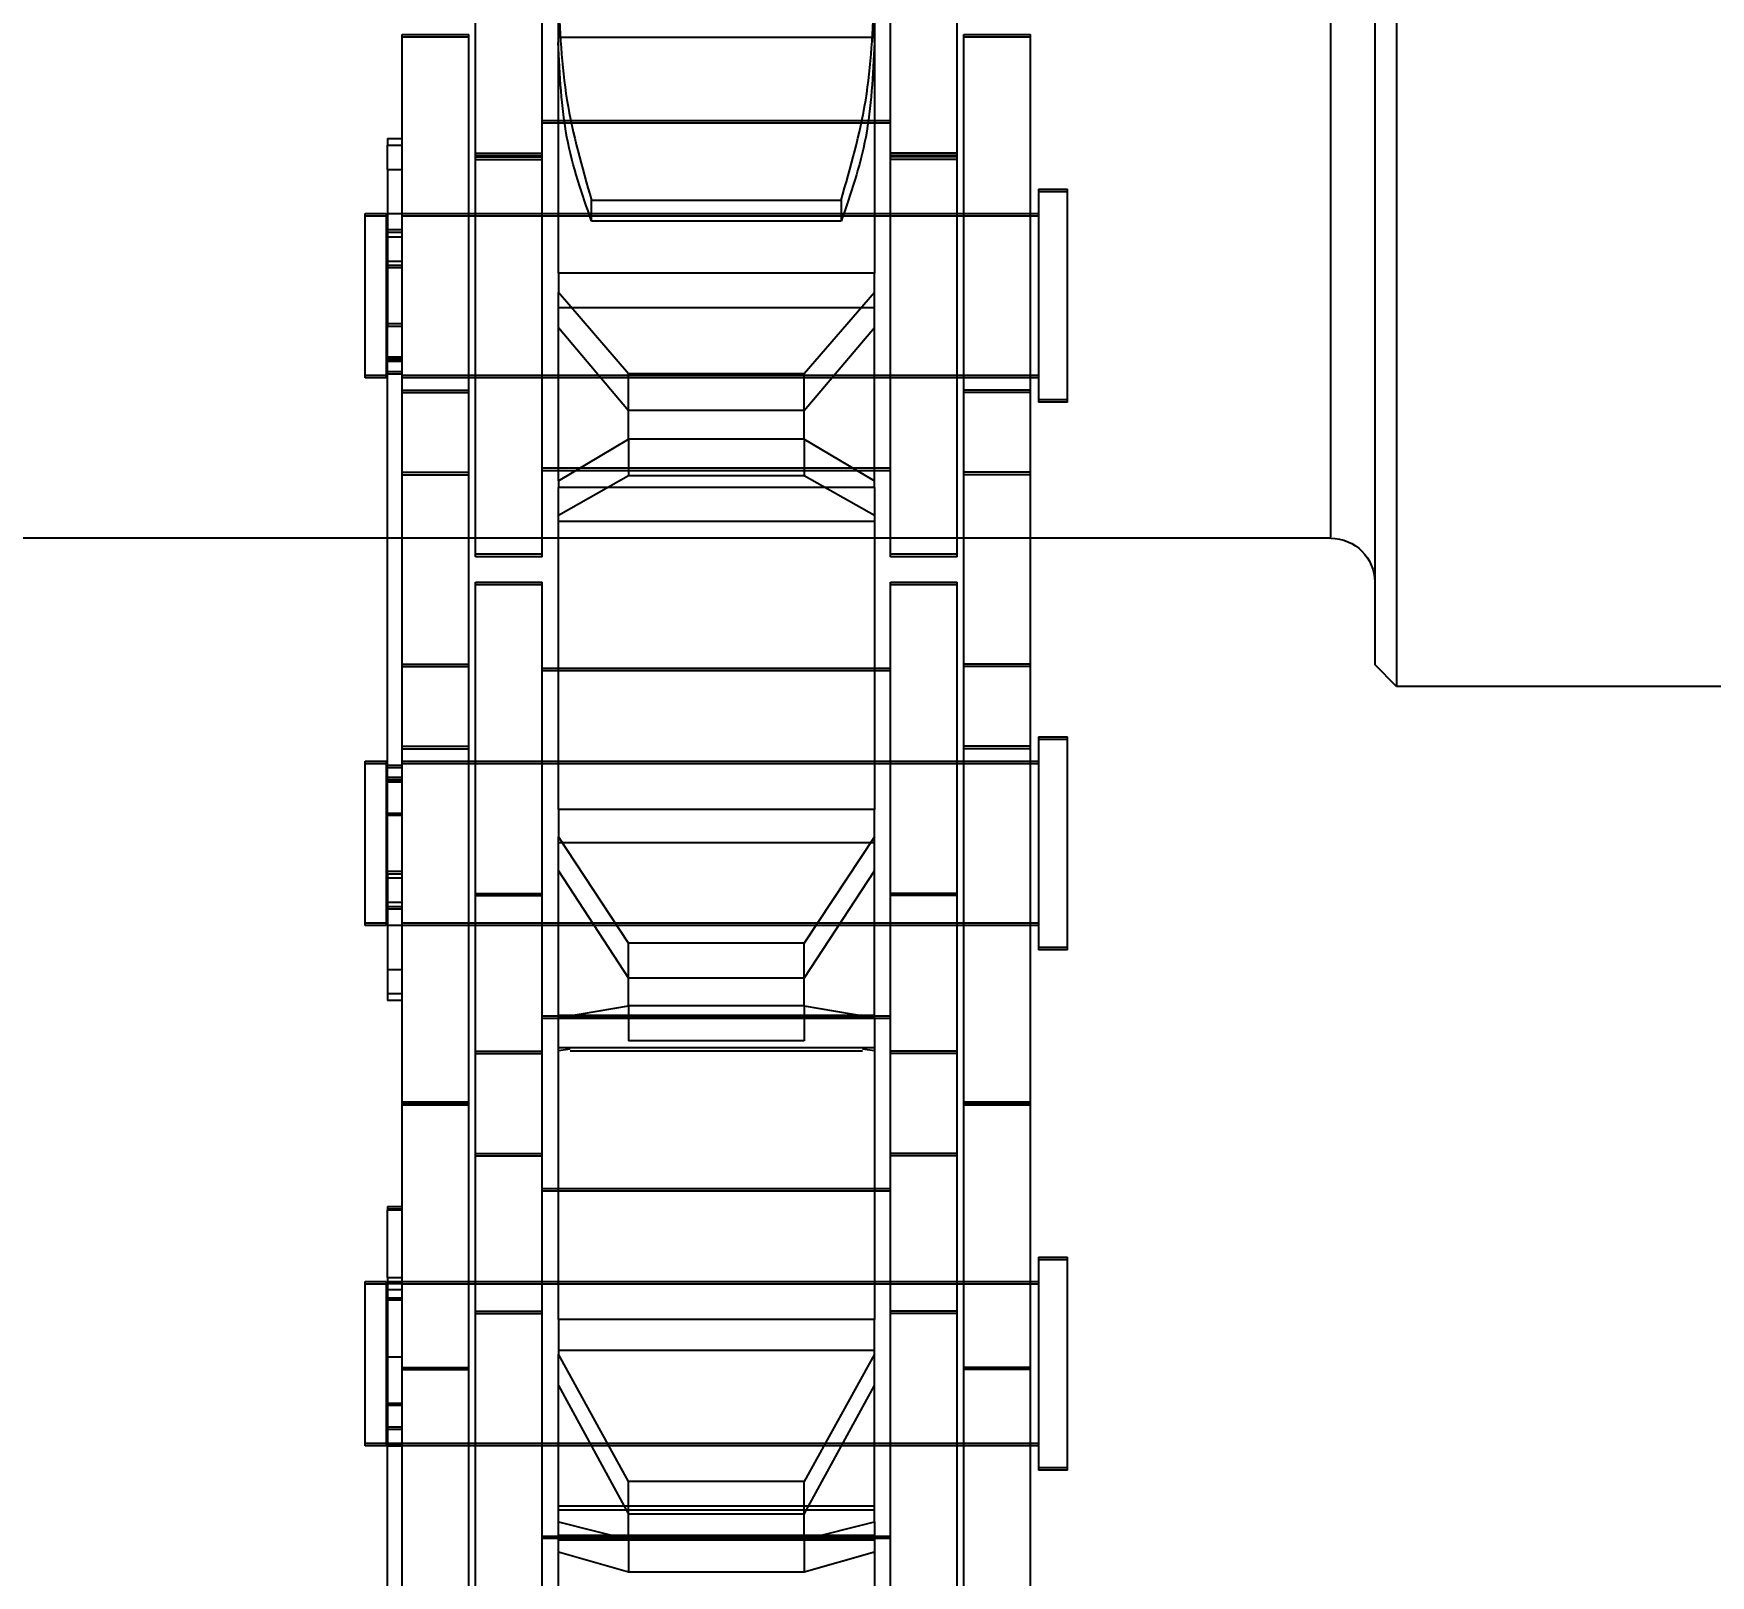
# Model space of a CAD drawing. Header units: metres. Extents: x 0 to 63075, y 0 to 44550.
# Drawn here: x 39105.2 to 39143.41, y 16396.01 to 16431.13 of the extents above; entities that cross this region are included whole.
import ezdxf

# ---------------------------------------------------------------- set-up
doc = ezdxf.new("R2010")
doc.units = ezdxf.units.M
doc.header["$LTSCALE"] = 75
doc.linetypes.add('HIDDEN2', pattern=[4.7625, 3.175, -1.5875])
doc.layers.add('SDM', color=7, linetype='Continuous')
doc.layers.add('ST1', color=7, linetype='HIDDEN2')
doc.styles.add('ROMANS', font='ROMANS.SHX')
doc.dimstyles.new('75___1-75', dxfattribs={"dimscale": 75, "dimtxt": 2.5, "dimasz": 2, "dimexe": 1.5, "dimexo": 1, "dimgap": 0.5, "dimtad": 1, "dimdec": 0, "dimzin": 12, "dimtxsty": 'ROMANS', "dimcen": 0, "dimclrd": 256, "dimclre": 256, "dimclrt": 3, "dimazin": 3, "dimtfac": 1, "dimtdec": 0, "dimtmove": 0, "dimatfit": 0, "dimfxl": 1, "dimlwd": -1, "dimlwe": -1, "dimarcsym": 0})

# ---------------------------------------------------------------- blocks, each defined once
blk = doc.blocks.new('*D36')
at = {"layer": 'Defpoints', "color": 0, "transparency": 16777216}
for p in [(35489.466, 16728.439), (39220.756, 16728.439), (39078.518, 16285.374)]:
    blk.add_point(p, dxfattribs=at)
at = {"layer": 'SDM', "transparency": 16777216}
for p, q in [((35489.466, 16878.439), (35489.466, 17585.582)), ((39145.756, 16728.439), (35376.966, 16728.439)), ((35489.466, 16285.374), (35489.466, 16728.439)), ((39003.518, 16285.374), (35376.966, 16285.374)), ((35489.466, 16135.374), (35489.466, 15985.374))]:
    blk.add_line(p, q, dxfattribs=at)
for points in [[(35464.466, 16878.439), (35514.466, 16878.439), (35489.466, 16728.439)], [(35464.466, 16135.374), (35514.466, 16135.374), (35489.466, 16285.374)]]:
    blk.add_solid(points, dxfattribs=at)
at = {"layer": 'SDM', "color": 3, "transparency": 16777216, "insert": (35358.216, 17307.01), "char_height": 187.5, "attachment_point": 5, "rotation": 90, "style": 'ROMANS'}
blk.add_mtext('443', dxfattribs=at)
blk = doc.blocks.new('A$C542b401d')
at = {"layer": 'ST1'}
for p, q in [((287.5, 1507.875), (287.5, 1476.125)), ((288, 1507.375), (288, 1476.625)), ((289, 1479.525), (289, 1504.497)), ((289, 1479.525), (289, 1504.497)), ((297.515, 1488.127), (297.515, 1494.477)), ((299.035, 1488.127), (299.035, 1494.477)), ((306.965, 1488.127), (306.965, 1494.477)), ((308.485, 1488.127), (308.485, 1494.477)), ((299.4, 1493.044), (299.4, 1485.535)), ((306.6, 1485.535), (306.6, 1493.044)), ((299.395, 1490.793), (299.395, 1491.892)), ((306.605, 1491.892), (306.605, 1490.793)), ((295.843, 1490.918), (295.843, 1490.974)), ((297.363, 1490.974), (295.843, 1490.974)), ((295.843, 1480.942), (295.843, 1490.918)), ((297.363, 1490.918), (295.843, 1490.918)), ((297.363, 1490.918), (297.363, 1490.974)), ((297.363, 1480.942), (297.363, 1490.918)), ((306.605, 1490.912), (299.395, 1490.912)), ((308.637, 1490.918), (308.637, 1490.974)), ((310.157, 1490.974), (308.637, 1490.974)), ((308.637, 1480.942), (308.637, 1490.918)), ((310.157, 1490.918), (308.637, 1490.918)), ((310.157, 1490.918), (310.157, 1490.974)), ((310.157, 1480.942), (310.157, 1490.918)), ((306.965, 1489.014), (299.035, 1489.014)), ((306.965, 1488.958), (299.035, 1488.958)), ((310.489, 1488.606), (310.157, 1488.606)), ((310.489, 1488.606), (310.489, 1488.449)), ((297.515, 1488.271), (299.035, 1488.271)), ((297.515, 1488.219), (299.035, 1488.219)), ((297.515, 1488.187), (299.035, 1488.187)), ((308.485, 1488.271), (306.965, 1488.271)), ((308.485, 1488.219), (306.965, 1488.219)), ((308.485, 1488.187), (306.965, 1488.187)), ((310.489, 1488.449), (310.157, 1488.449)), ((310.489, 1487.895), (310.489, 1488.449)), ((297.515, 1488.127), (299.035, 1488.127)), ((297.515, 1479.078), (297.515, 1488.127)), ((299.035, 1479.078), (299.035, 1488.127)), ((308.485, 1488.127), (306.965, 1488.127)), ((306.965, 1479.078), (306.965, 1488.127)), ((308.485, 1479.078), (308.485, 1488.127)), ((310.489, 1487.895), (310.157, 1487.895)), ((310.489, 1487.895), (310.489, 1484.332)), ((295, 1487.397), (295, 1487.452)), ((295.658, 1487.452), (295, 1487.452)), ((295.658, 1487.452), (295.658, 1487.397)), ((295, 1487.354), (295, 1487.397)), ((295.658, 1487.397), (295, 1487.397)), ((295, 1482.6), (295, 1487.354)), ((295.658, 1487.397), (295.658, 1482.6)), ((300.157, 1487.198), (300.157, 1486.722)), ((305.843, 1487.198), (300.157, 1487.198)), ((305.843, 1486.722), (305.843, 1487.198)), ((310.157, 1486.899), (295.658, 1486.899)), ((310.157, 1486.843), (295.658, 1486.843)), ((297.363, 1486.899), (295.843, 1486.899)), ((297.363, 1486.843), (295.843, 1486.843)), ((299.035, 1486.899), (297.515, 1486.899)), ((299.035, 1486.843), (297.515, 1486.843)), ((306.965, 1486.899), (299.035, 1486.899)), ((306.965, 1486.843), (299.035, 1486.843)), ((300.157, 1486.722), (305.843, 1486.722)), ((308.485, 1486.899), (306.965, 1486.899)), ((308.485, 1486.843), (306.965, 1486.843)), ((310.489, 1486.899), (308.637, 1486.899)), ((310.157, 1486.843), (308.637, 1486.843)), ((310.526, 1486.899), (310.526, 1486.843)), ((311, 1486.899), (310.526, 1486.899)), ((310.526, 1486.843), (310.526, 1483.153)), ((311, 1486.843), (310.526, 1486.843)), ((311, 1486.843), (311, 1486.899)), ((311, 1486.81), (311, 1486.843)), ((311, 1483.153), (311, 1486.81)), ((310.526, 1486.53), (310.157, 1486.53)), ((310.526, 1486.474), (310.157, 1486.474)), ((310.489, 1486.362), (310.157, 1486.362)), ((299.4, 1485.535), (306.6, 1485.535)), ((299.4, 1485.094), (299.4, 1485.535)), ((306.6, 1485.535), (306.6, 1485.094)), ((310.489, 1485.809), (310.157, 1485.809)), ((310.489, 1485.718), (310.157, 1485.718)), ((310.489, 1485.665), (310.157, 1485.665)), ((299.4, 1485.094), (301, 1483.242)), ((299.4, 1480.809), (299.4, 1485.094)), ((299.4, 1484.75), (306.6, 1484.75)), ((305, 1483.242), (306.6, 1485.094)), ((306.6, 1480.809), (306.6, 1485.094)), ((310.489, 1484.39), (310.157, 1484.39)), ((301, 1482.406), (299.4, 1484.296)), ((306.6, 1484.296), (305, 1482.406)), ((310.489, 1484.332), (310.157, 1484.332)), ((310.489, 1471.857), (310.489, 1484.332)), ((310.489, 1483.629), (310.157, 1483.629)), ((301, 1481.754), (301, 1483.242)), ((301, 1483.242), (305, 1483.242)), ((305, 1481.754), (305, 1483.242)), ((310.157, 1483.578), (310.526, 1483.578)), ((310.489, 1483.574), (310.157, 1483.574)), ((310.157, 1483.522), (310.526, 1483.522)), ((310.489, 1483.298), (310.157, 1483.298)), ((310.489, 1483.242), (310.157, 1483.242)), ((295.658, 1483.209), (310.157, 1483.209)), ((295.658, 1483.153), (310.157, 1483.153)), ((295.843, 1483.209), (297.363, 1483.209)), ((295.843, 1483.153), (297.363, 1483.153)), ((295.843, 1482.869), (297.363, 1482.869)), ((297.515, 1483.209), (299.035, 1483.209)), ((297.515, 1483.153), (299.035, 1483.153)), ((299.035, 1483.209), (306.965, 1483.209)), ((299.035, 1483.153), (306.965, 1483.153)), ((306.965, 1483.209), (308.485, 1483.209)), ((306.965, 1483.153), (308.485, 1483.153)), ((308.637, 1483.209), (310.157, 1483.209)), ((308.637, 1483.153), (310.157, 1483.153)), ((310.157, 1482.869), (308.637, 1482.869)), ((310.526, 1483.209), (311, 1483.209)), ((310.526, 1483.153), (311, 1483.153)), ((295, 1482.655), (295.658, 1482.655)), ((295, 1482.6), (295.658, 1482.6)), ((295.843, 1482.817), (297.363, 1482.817)), ((310.157, 1482.817), (308.637, 1482.817)), ((301, 1482.406), (305, 1482.406)), ((301, 1481.754), (299.4, 1480.809)), ((301, 1481.754), (305, 1481.754)), ((301, 1481.754), (301, 1480.921)), ((306.6, 1480.809), (305, 1481.754)), ((305, 1481.754), (305, 1480.921)), ((295.843, 1481.001), (297.363, 1481.001)), ((295.843, 1480.942), (297.363, 1480.942)), ((295.843, 1474.705), (295.843, 1480.942)), ((297.363, 1474.705), (297.363, 1480.942)), ((299.035, 1481.094), (306.965, 1481.094)), ((299.035, 1481.038), (306.965, 1481.038)), ((310.157, 1481.001), (308.637, 1481.001)), ((310.157, 1480.942), (308.637, 1480.942)), ((308.637, 1474.705), (308.637, 1480.942)), ((310.157, 1474.705), (310.157, 1480.942)), ((299.4, 1480.019), (301, 1480.921)), ((299.4, 1480.656), (299.4, 1480.809)), ((299.4, 1480.656), (306.6, 1480.656)), ((299.4, 1480.656), (299.4, 1473.321)), ((301, 1480.921), (305, 1480.921)), ((305, 1480.921), (306.6, 1480.019)), ((306.6, 1480.809), (306.6, 1480.656)), ((306.6, 1473.321), (306.6, 1480.656)), ((299.4, 1479.878), (306.6, 1479.878)), ((289, 1479.5), (344.763, 1479.5)), ((299.4, 1479.5), (306.6, 1479.5)), ((297.515, 1479.134), (299.035, 1479.134)), ((297.515, 1479.078), (299.035, 1479.078)), ((306.965, 1479.134), (308.485, 1479.134)), ((306.965, 1479.078), (308.485, 1479.078)), ((297.515, 1478.444), (297.515, 1478.498)), ((299.035, 1478.498), (297.515, 1478.498)), ((297.515, 1467.763), (297.515, 1478.444)), ((299.035, 1478.444), (297.515, 1478.444)), ((299.035, 1478.444), (299.035, 1478.498)), ((299.035, 1467.763), (299.035, 1478.444)), ((306.965, 1478.444), (306.965, 1478.498)), ((308.485, 1478.498), (306.965, 1478.498)), ((306.965, 1467.763), (306.965, 1478.444)), ((308.485, 1478.444), (306.965, 1478.444)), ((308.485, 1478.444), (308.485, 1478.498)), ((308.485, 1467.763), (308.485, 1478.444)), ((287.5, 1476.125), (288, 1476.625)), ((295.843, 1476.63), (297.363, 1476.63)), ((295.843, 1476.58), (297.363, 1476.58)), ((306.965, 1476.538), (299.035, 1476.538)), ((306.965, 1476.484), (299.035, 1476.484)), ((310.157, 1476.63), (308.637, 1476.63)), ((310.157, 1476.58), (308.637, 1476.58)), ((98.5, 1476.125), (287.5, 1476.125)), ((295, 1474.922), (295, 1474.976)), ((295.658, 1474.976), (295, 1474.976)), ((295, 1474.88), (295, 1474.922)), ((295.658, 1474.922), (295, 1474.922)), ((295, 1470.125), (295, 1474.88)), ((295.658, 1474.976), (295.658, 1474.922)), ((295.658, 1474.922), (295.658, 1470.125)), ((295.843, 1474.763), (297.363, 1474.763)), ((295.843, 1474.705), (297.363, 1474.705)), ((295.843, 1466.604), (295.843, 1474.705)), ((297.363, 1466.604), (297.363, 1474.705)), ((310.157, 1474.763), (308.637, 1474.763)), ((310.157, 1474.705), (308.637, 1474.705)), ((308.637, 1466.604), (308.637, 1474.705)), ((310.157, 1466.604), (310.157, 1474.705)), ((310.157, 1474.423), (295.658, 1474.423)), ((310.157, 1474.369), (295.658, 1474.369)), ((297.363, 1474.423), (295.843, 1474.423)), ((297.363, 1474.369), (295.843, 1474.369)), ((299.035, 1474.423), (297.515, 1474.423)), ((299.035, 1474.369), (297.515, 1474.369)), ((306.965, 1474.423), (299.035, 1474.423)), ((306.965, 1474.369), (299.035, 1474.369)), ((308.485, 1474.423), (306.965, 1474.423)), ((308.485, 1474.369), (306.965, 1474.369)), ((310.157, 1474.423), (308.637, 1474.423)), ((310.157, 1474.369), (308.637, 1474.369)), ((310.489, 1474.333), (310.157, 1474.333)), ((310.489, 1474.28), (310.157, 1474.28)), ((310.526, 1474.054), (310.157, 1474.054)), ((310.526, 1474.423), (310.526, 1474.369)), ((311, 1474.423), (310.526, 1474.423)), ((310.526, 1474.369), (310.526, 1470.679)), ((311, 1474.369), (310.526, 1474.369)), ((311, 1474.369), (311, 1474.423)), ((311, 1474.336), (311, 1474.369)), ((311, 1470.679), (311, 1474.336)), ((310.489, 1474.003), (310.157, 1474.003)), ((310.526, 1474), (310.157, 1474)), ((310.489, 1473.948), (310.157, 1473.948)), ((299.4, 1473.321), (306.6, 1473.321)), ((299.4, 1472.695), (299.4, 1473.321)), ((306.6, 1473.321), (306.6, 1472.695)), ((310.489, 1473.241), (310.157, 1473.241)), ((310.489, 1473.19), (310.157, 1473.19)), ((299.4, 1472.695), (301, 1470.28)), ((299.4, 1468.579), (299.4, 1472.695)), ((299.4, 1472.562), (306.6, 1472.562)), ((305, 1470.28), (306.6, 1472.695)), ((306.6, 1468.579), (306.6, 1472.695)), ((301, 1469.477), (299.4, 1471.925)), ((306.6, 1471.925), (305, 1469.477)), ((310.489, 1471.914), (310.157, 1471.914)), ((310.489, 1471.857), (310.157, 1471.857)), ((310.489, 1471.766), (310.157, 1471.766)), ((310.489, 1471.857), (310.489, 1468.972)), ((297.515, 1471.41), (299.035, 1471.41)), ((308.485, 1471.41), (306.965, 1471.41)), ((297.515, 1471.36), (299.035, 1471.36)), ((308.485, 1471.36), (306.965, 1471.36)), ((310.489, 1471.214), (310.157, 1471.214)), ((310.157, 1471.102), (310.526, 1471.102)), ((310.157, 1471.048), (310.526, 1471.048)), ((295.658, 1470.733), (310.157, 1470.733)), ((295.658, 1470.679), (310.157, 1470.679)), ((295.843, 1470.733), (297.363, 1470.733)), ((295.843, 1470.679), (297.363, 1470.679)), ((297.515, 1470.733), (299.035, 1470.733)), ((297.515, 1470.679), (299.035, 1470.679)), ((299.035, 1470.733), (306.965, 1470.733)), ((299.035, 1470.679), (306.965, 1470.679)), ((306.965, 1470.733), (308.485, 1470.733)), ((306.965, 1470.679), (308.485, 1470.679)), ((308.637, 1470.733), (310.157, 1470.733)), ((308.637, 1470.679), (310.489, 1470.679)), ((310.526, 1470.733), (311, 1470.733)), ((310.526, 1470.679), (311, 1470.679)), ((301, 1468.851), (301, 1470.28)), ((301, 1470.28), (305, 1470.28)), ((305, 1468.851), (305, 1470.28)), ((295, 1470.179), (295.658, 1470.179)), ((295, 1470.125), (295.658, 1470.125)), ((301, 1469.477), (305, 1469.477)), ((310.489, 1469.68), (310.157, 1469.68)), ((310.489, 1469.128), (310.157, 1469.128)), ((301, 1468.851), (299.569, 1468.608)), ((301, 1468.851), (305, 1468.851)), ((301, 1468.851), (301, 1468.053)), ((306.431, 1468.608), (305, 1468.851)), ((305, 1468.851), (305, 1468.053)), ((310.157, 1468.972), (310.489, 1468.972)), ((299.035, 1468.618), (306.965, 1468.618)), ((299.035, 1468.564), (306.965, 1468.564)), ((299.395, 1468.575), (306.605, 1468.575)), ((306.6, 1468.638), (299.4, 1468.638)), ((299.4, 1468.633), (306.6, 1468.633)), ((299.4, 1468.579), (299.4, 1461.707)), ((306.6, 1461.707), (306.6, 1468.579)), ((301, 1468.053), (305, 1468.053)), ((297.515, 1467.819), (299.035, 1467.819)), ((297.515, 1467.763), (299.035, 1467.763)), ((297.515, 1461.839), (297.515, 1467.763)), ((299.035, 1461.839), (299.035, 1467.763)), ((306.6, 1467.899), (299.4, 1467.899)), ((299.4, 1467.892), (306.6, 1467.892)), ((299.4, 1467.824), (299.669, 1467.863)), ((299.669, 1467.814), (306.331, 1467.814)), ((306.331, 1467.863), (306.6, 1467.824)), ((308.485, 1467.819), (306.965, 1467.819)), ((308.485, 1467.763), (306.965, 1467.763)), ((306.965, 1461.839), (306.965, 1467.763)), ((308.485, 1461.839), (308.485, 1467.763)), ((295.843, 1466.658), (297.363, 1466.658)), ((297.363, 1466.646), (295.843, 1466.646)), ((295.843, 1466.604), (297.363, 1466.604)), ((295.843, 1455.363), (295.843, 1466.595)), ((297.363, 1466.595), (295.843, 1466.595)), ((297.363, 1455.363), (297.363, 1466.595)), ((308.637, 1466.658), (310.157, 1466.658)), ((310.157, 1466.646), (308.637, 1466.646)), ((308.637, 1466.604), (310.157, 1466.604)), ((308.637, 1455.363), (308.637, 1466.595)), ((310.157, 1466.595), (308.637, 1466.595)), ((310.157, 1455.363), (310.157, 1466.595)), ((297.515, 1465.484), (299.035, 1465.484)), ((297.515, 1465.436), (299.035, 1465.436)), ((308.485, 1465.484), (306.965, 1465.484)), ((308.485, 1465.436), (306.965, 1465.436)), ((306.965, 1464.686), (299.035, 1464.686)), ((306.965, 1464.635), (299.035, 1464.635)), ((310.489, 1464.278), (310.157, 1464.278)), ((310.489, 1464.227), (310.157, 1464.227)), ((310.489, 1464.202), (310.157, 1464.202)), ((310.489, 1464.278), (310.489, 1464.227)), ((310.489, 1464.227), (310.489, 1464.202)), ((310.489, 1462.665), (310.489, 1464.202)), ((295, 1463.074), (295, 1463.124)), ((295.658, 1463.124), (295, 1463.124)), ((295, 1462.723), (295, 1463.074)), ((295.658, 1463.074), (295, 1463.074)), ((295.658, 1463.124), (295.658, 1463.074)), ((295.658, 1463.074), (295.658, 1462.723)), ((295, 1458.277), (295, 1462.723)), ((295.658, 1462.723), (295.658, 1458.277)), ((310.489, 1462.665), (310.157, 1462.665)), ((310.489, 1462.665), (310.489, 1458.825)), ((310.157, 1462.571), (295.658, 1462.571)), ((310.157, 1462.52), (295.658, 1462.52)), ((297.363, 1462.571), (295.843, 1462.571)), ((297.363, 1462.52), (295.843, 1462.52)), ((299.035, 1462.571), (297.515, 1462.571)), ((299.035, 1462.52), (297.515, 1462.52)), ((306.965, 1462.571), (299.035, 1462.571)), ((306.965, 1462.52), (299.035, 1462.52)), ((308.485, 1462.571), (306.965, 1462.571)), ((308.485, 1462.52), (306.965, 1462.52)), ((310.489, 1462.571), (308.637, 1462.571)), ((310.157, 1462.52), (308.637, 1462.52)), ((310.489, 1462.573), (310.157, 1462.573)), ((310.489, 1462.525), (310.157, 1462.525)), ((310.489, 1462.389), (310.157, 1462.389)), ((310.526, 1462.202), (310.157, 1462.202)), ((310.526, 1462.571), (310.526, 1462.52)), ((311, 1462.571), (310.526, 1462.571)), ((310.526, 1462.52), (310.526, 1458.83)), ((311, 1462.52), (310.526, 1462.52)), ((311, 1462.52), (311, 1462.571)), ((311, 1462.25), (311, 1462.52)), ((311, 1458.83), (311, 1462.25)), ((297.515, 1461.893), (299.035, 1461.893)), ((297.515, 1461.839), (299.035, 1461.839)), ((297.515, 1454.755), (297.515, 1461.839)), ((299.035, 1454.755), (299.035, 1461.839)), ((308.485, 1461.893), (306.965, 1461.893)), ((308.485, 1461.839), (306.965, 1461.839)), ((306.965, 1454.755), (306.965, 1461.839)), ((308.485, 1454.755), (308.485, 1461.839)), ((310.526, 1462.151), (310.157, 1462.151)), ((299.4, 1461.707), (306.6, 1461.707)), ((299.4, 1460.917), (299.4, 1461.707)), ((306.6, 1461.707), (306.6, 1460.917)), ((299.4, 1460.999), (306.6, 1460.999)), ((299.4, 1460.917), (301, 1458.017)), ((299.4, 1457.101), (299.4, 1460.917)), ((305, 1458.017), (306.6, 1460.917)), ((306.6, 1457.101), (306.6, 1460.917)), ((310.489, 1460.852), (310.157, 1460.852)), ((295.843, 1460.613), (297.363, 1460.613)), ((295.843, 1460.567), (297.363, 1460.567)), ((310.157, 1460.613), (308.637, 1460.613)), ((310.157, 1460.567), (308.637, 1460.567)), ((301, 1457.271), (299.4, 1460.199)), ((306.6, 1460.199), (305, 1457.271)), ((310.489, 1459.803), (310.157, 1459.803)), ((310.489, 1459.754), (310.157, 1459.754)), ((310.157, 1459.25), (310.526, 1459.25)), ((310.157, 1459.199), (310.526, 1459.199)), ((295.658, 1458.881), (310.157, 1458.881)), ((295.658, 1458.83), (310.157, 1458.83)), ((295.843, 1458.881), (297.363, 1458.881)), ((295.843, 1458.83), (297.363, 1458.83)), ((297.515, 1458.881), (299.035, 1458.881)), ((297.515, 1458.83), (299.035, 1458.83)), ((299.035, 1458.881), (306.965, 1458.881)), ((299.035, 1458.83), (306.965, 1458.83)), ((306.965, 1458.881), (308.485, 1458.881)), ((306.965, 1458.83), (308.485, 1458.83)), ((308.637, 1458.881), (310.489, 1458.881)), ((308.637, 1458.83), (310.489, 1458.83)), ((310.489, 1458.883), (310.157, 1458.883)), ((310.489, 1458.878), (310.157, 1458.878)), ((310.489, 1458.832), (310.157, 1458.832)), ((310.489, 1458.825), (310.157, 1458.825)), ((310.489, 1447.984), (310.489, 1458.825)), ((310.526, 1458.881), (311, 1458.881)), ((310.526, 1458.83), (311, 1458.83)), ((295, 1458.327), (295.658, 1458.327)), ((295, 1458.277), (295.658, 1458.277)), ((301, 1456.692), (301, 1458.017)), ((301, 1458.017), (305, 1458.017)), ((305, 1456.692), (305, 1458.017)), ((306.6, 1457.464), (299.4, 1457.464)), ((299.4, 1457.361), (306.6, 1457.361)), ((301, 1457.271), (305, 1457.271)), ((301, 1456.692), (299.4, 1457.101)), ((299.4, 1457.101), (299.4, 1451.067)), ((306.6, 1457.101), (305, 1456.692)), ((306.6, 1451.067), (306.6, 1457.101)), ((299.035, 1456.766), (306.965, 1456.766)), ((299.035, 1456.715), (306.965, 1456.715)), ((306.6, 1456.794), (299.4, 1456.794)), ((299.4, 1456.68), (306.6, 1456.68)), ((301, 1456.692), (305, 1456.692)), ((301, 1456.692), (301, 1455.954)), ((305, 1456.692), (305, 1455.954)), ((299.4, 1456.407), (301, 1455.954)), ((305, 1455.954), (306.6, 1456.407)), ((301, 1455.954), (305, 1455.954))]:
    blk.add_line(p, q, dxfattribs=at)
blk.add_arc((289, 1478.5), 1, 90, 180, dxfattribs=at)
for points, knots in [([(300.157, 1487.198), (299.941, 1487.947), (299.508, 1489.445), (299.433, 1491.076), (299.395, 1491.892)], [0, 0, 0, 0, 0.500133, 1, 1, 1, 1]), ([(306.605, 1491.892), (306.567, 1491.078), (306.492, 1489.446), (306.06, 1487.948), (305.843, 1487.198)], [0, 0, 0, 0, 0.499098, 1, 1, 1, 1]), ([(299.395, 1490.793), (299.433, 1490.053), (299.508, 1488.573), (299.94, 1487.339), (300.157, 1486.722)], [0, 0, 0, 0, 0.499419, 1, 1, 1, 1]), ([(305.843, 1486.722), (306.059, 1487.339), (306.492, 1488.572), (306.567, 1490.053), (306.605, 1490.793)], [0, 0, 0, 0, 0.5002609, 1, 1, 1, 1])]:
    blk.add_open_spline(points, degree=3, knots=knots, dxfattribs=at)

msp = doc.modelspace()

# ---------------------------------------------------------------- block references
at = {"layer": 'SDM', "xscale": -1}
msp.add_blockref('A$C542b401d', (39423.755, 14940.137), dxfattribs=at)

# ---------------------------------------------------------------- dimensions: what is measured, and where the dimension line sits
at = {"layer": 'SDM'}
dim = msp.add_linear_dim(base=(35489.466, 16728.439), p1=(39078.518, 16285.374), p2=(39220.756, 16728.439), angle=90, dimstyle='75___1-75', dxfattribs=at)
dim.commit()
dim.dimension.update_dxf_attribs({"geometry": '*D36', "text_midpoint": (35358.216, 17307.01)})

doc.saveas('drawing.dxf')
